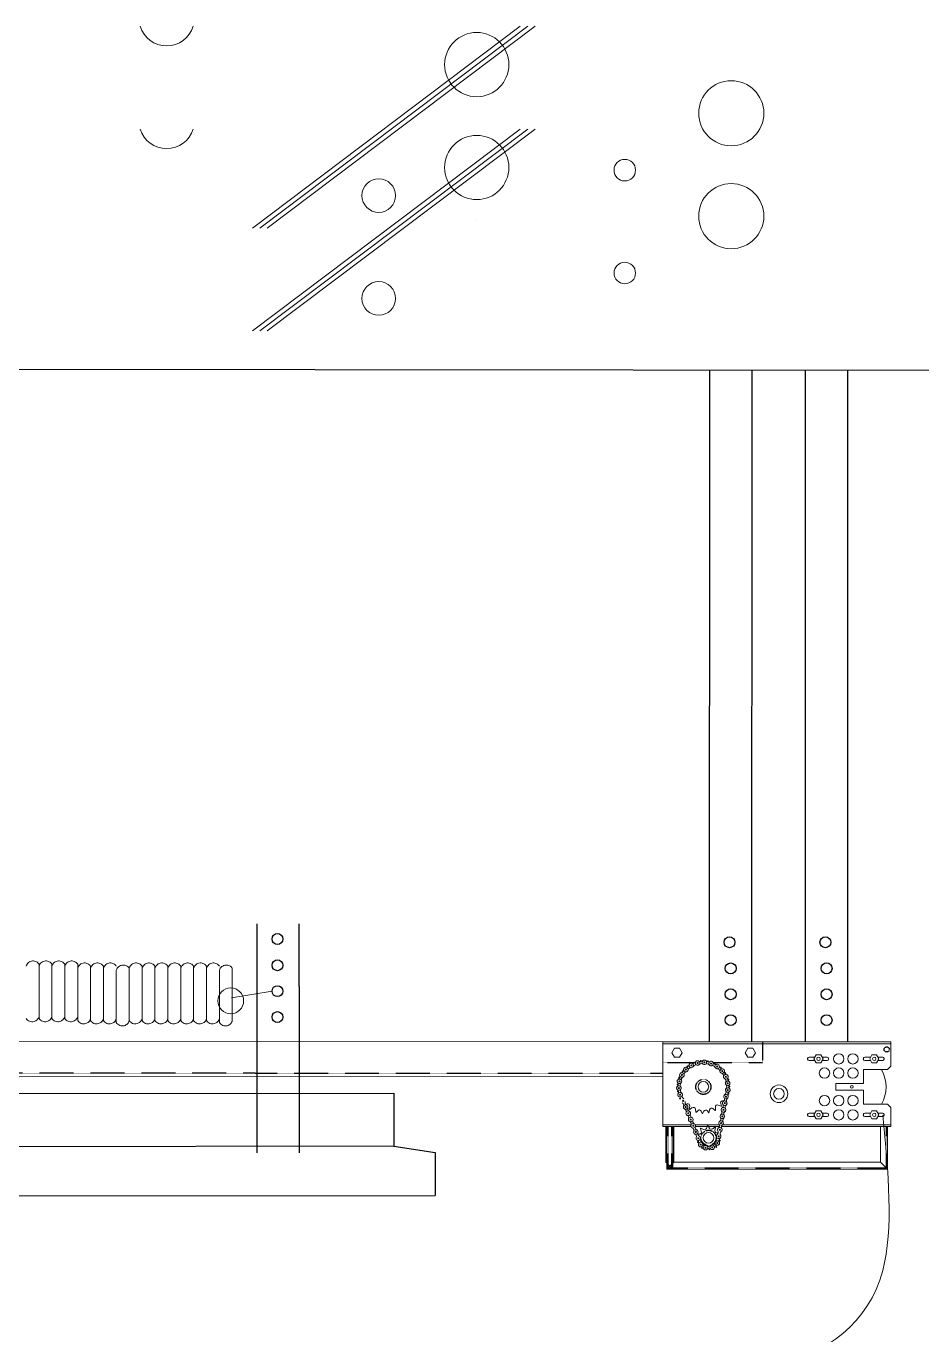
# Model space of a CAD drawing. Header units: millimetres. Extents: x 37414 to 54689, y 15261 to 27488.
# Drawn here: x 50680 to 51681, y 19891 to 21354 of the extents above; entities that cross this region are included whole.
import ezdxf

# ---------------------------------------------------------------- set-up
doc = ezdxf.new("R2010")
doc.units = ezdxf.units.MM
doc.linetypes.add('HIDDEN', pattern=[0.375, 0.25, -0.125])
doc.layers.get('0').update_dxf_attribs({"lineweight": 13})
for name, color, linetype in [('DIMENSION', 1, 'Continuous'), ('H', 2, 'HIDDEN'), ('LINE2', 5, 'Continuous'), ('MEDIUM', 2, 'Continuous')]:
    doc.layers.add(name, color=color, linetype=linetype)
doc.layers.add('치수', color=7, linetype='Continuous', lineweight=13)

msp = doc.modelspace()

# ---------------------------------------------------------------- linework, layer by layer
at = {"color": 0, "lineweight": 25}
msp.add_line((48700.2, 20972.5), (52161.2, 20968.5), dxfattribs=at)
at = {"color": 6}
for p, q in [((50694.4, 20246.7), (50694.4, 20305)), ((50708.8, 20246.7), (50708.8, 20305)), ((50723.2, 20246.7), (50723.2, 20305)), ((50737.6, 20246.7), (50737.6, 20305)), ((50694.4, 20244.4), (50694.4, 20302.7)), ((50708.8, 20244.4), (50708.8, 20302.7)), ((50723.2, 20244.4), (50723.2, 20302.7)), ((50737.6, 20244.4), (50737.6, 20302.7)), ((50737.6, 20244.4), (50737.6, 20302.7)), ((50737.6, 20248.9), (50737.6, 20302.2)), ((50737.6, 20242.1), (50737.6, 20300.4)), ((50752, 20244.4), (50752, 20302.7)), ((50752, 20242.1), (50752, 20300.4)), ((50766.4, 20244.4), (50766.4, 20302.7)), ((50766.4, 20242.1), (50766.4, 20300.4)), ((50766.4, 20246.7), (50766.4, 20299.9)), ((50780.8, 20239.8), (50780.8, 20298.1)), ((50780.8, 20239.8), (50780.8, 20298.1)), ((50795.2, 20242.1), (50795.2, 20300.4)), ((50795.2, 20242.1), (50795.2, 20300.4)), ((50809.6, 20244.4), (50809.6, 20302.7)), ((50809.6, 20242.1), (50809.6, 20300.4)), ((50824, 20244.4), (50824, 20302.7)), ((50824, 20242.1), (50824, 20300.4)), ((50838.4, 20244.4), (50838.4, 20302.7)), ((50838.4, 20242.1), (50838.4, 20300.4)), ((50852.8, 20244.4), (50852.8, 20302.7)), ((50852.8, 20244.4), (50852.8, 20302.7)), ((50852.8, 20242.1), (50852.8, 20300.4)), ((50852.8, 20242.1), (50852.8, 20300.4)), ((50852.8, 20246.7), (50852.8, 20299.9)), ((50867.2, 20244.4), (50867.2, 20302.7)), ((50867.2, 20242.1), (50867.2, 20300.4)), ((50881.6, 20244.4), (50881.6, 20302.7)), ((50881.6, 20242.1), (50881.6, 20300.4)), ((50881.6, 20246.7), (50881.6, 20299.9)), ((50896, 20239.8), (50896, 20298.1)), ((50896, 20239.8), (50896, 20298.1)), ((50910.4, 20242.1), (50910.4, 20300.4)), ((50910.4, 20242.1), (50910.4, 20300.4)), ((50909.5, 20267.6), (50954.8, 20274.8))]:
    msp.add_line(p, q, dxfattribs=at)
for p, q in [((51391.5, 20218.2), (49547.4, 20219.5)), ((51391.5, 20123.5), (51391.5, 20218.2)), ((51391.5, 20218.2), (51646.6, 20218.2)), ((51646.6, 20218.2), (51646.6, 20191.1)), ((51615.7, 20187.2), (51642.7, 20187.2)), ((51615.7, 20187.2), (51615.7, 20171.8)), ((51642.7, 20187.2), (51646.6, 20191.1)), ((51391.5, 20179.5), (49547.4, 20180.9)), ((51584.8, 20171.8), (51584.8, 20164.1)), ((51584.8, 20171.8), (51615.7, 20171.8)), ((51584.8, 20164.1), (51615.7, 20164.1)), ((51615.7, 20164.1), (51615.7, 20148.6)), ((51615.7, 20148.6), (51642.7, 20148.6)), ((51646.6, 20144.7), (51642.7, 20148.6)), ((51646.6, 20144.7), (51646.6, 20123.5)), ((51396.2, 20076.1), (51396.2, 20123.5)), ((51402.7, 20123.5), (51402.7, 20076.1)), ((51642.7, 20123.5), (51642.7, 20076.1)), ((51396.2, 20076.1), (51642.7, 20076.1))]:
    msp.add_line(p, q)
at = {"color": 3}
for p, q in [((51391.5, 20216.2), (51646.6, 20216.2)), ((51553.4, 20198.9), (51553.4, 20199.6)), ((51561.6, 20201.2), (51555, 20201.2)), ((51561.7, 20197.3), (51555, 20197.3)), ((51575.1, 20197.3), (51569.6, 20197.3)), ((51575.1, 20201.2), (51569.7, 20201.2)), ((51576.6, 20198.9), (51576.6, 20199.6)), ((51615.7, 20198.9), (51615.7, 20199.6)), ((51623.8, 20201.2), (51617.2, 20201.2)), ((51623.9, 20197.3), (51617.2, 20197.3)), ((51637.3, 20201.2), (51631.9, 20201.2)), ((51637.3, 20197.3), (51631.9, 20197.3)), ((51638.9, 20198.9), (51638.9, 20199.6)), ((51553.4, 20137), (51553.4, 20136.2)), ((51561.6, 20138.5), (51555, 20138.5)), ((51561.7, 20134.7), (51555, 20134.7)), ((51575.1, 20134.7), (51569.6, 20134.7)), ((51575.1, 20138.5), (51569.7, 20138.5)), ((51576.6, 20137), (51576.6, 20136.2)), ((51615.7, 20137), (51615.7, 20136.2)), ((51623.8, 20138.5), (51617.2, 20138.5)), ((51623.9, 20134.7), (51617.2, 20134.7)), ((51637.3, 20138.5), (51631.9, 20138.5)), ((51637.3, 20134.7), (51631.9, 20134.7)), ((51638.9, 20137), (51638.9, 20136.2)), ((51423.1, 20125.4), (51391.5, 20125.4)), ((51423.1, 20123.5), (51391.5, 20123.5)), ((51395, 20123.5), (51395, 20083.9)), ((51403.9, 20083.9), (51403.9, 20123.5)), ((51454.8, 20125.4), (51427.8, 20125.4)), ((51441.1, 20123.5), (51427.8, 20123.5)), ((51454.8, 20123.5), (51442.7, 20123.5)), ((51646.6, 20123.5), (51457.1, 20123.5)), ((51646.6, 20125.4), (51458.2, 20125.4)), ((51635, 20123.5), (51635, 20083.9)), ((51402.7, 20076.1), (51395, 20083.9)), ((51396.2, 20076.1), (51403.9, 20083.9)), ((51403.9, 20083.9), (51635, 20083.9)), ((51642.7, 20076.1), (51635, 20083.9))]:
    msp.add_line(p, q, dxfattribs=at)
at = {"color": 1}
for p, q in [((51419.2, 20191.5), (51418.9, 20191.2)), ((51418.9, 20191.2), (51419.1, 20190.1)), ((51419.2, 20191.5), (51420.3, 20191)), ((51426.4, 20195.5), (51425.9, 20195.3)), ((51425.9, 20195.3), (51425.9, 20194.1)), ((51426.4, 20195.5), (51427.2, 20194.6)), ((51433.8, 20197.3), (51433.4, 20196.1)), ((51434.3, 20197.3), (51433.8, 20197.3)), ((51434.3, 20197.3), (51434.9, 20196.3)), ((51441.9, 20197), (51441.3, 20196)), ((51442.4, 20196.9), (51441.9, 20197)), ((51442.4, 20196.9), (51442.7, 20195.8)), ((51449.7, 20194.5), (51448.8, 20193.8)), ((51450.1, 20194.3), (51449.7, 20194.5)), ((51450.1, 20194.3), (51450.1, 20193.1)), ((51456.5, 20190), (51455.4, 20189.6)), ((51456.8, 20189.7), (51456.5, 20190)), ((51456.8, 20189.7), (51456.5, 20188.6)), ((51409.5, 20178.7), (51409.3, 20178.2)), ((51409.3, 20178.2), (51410.1, 20177.4)), ((51409.5, 20178.7), (51410.6, 20178.8)), ((51413.5, 20185.8), (51413.2, 20185.4)), ((51413.2, 20185.4), (51413.7, 20184.4)), ((51413.5, 20185.8), (51414.6, 20185.5)), ((51461.8, 20183.9), (51460.6, 20183.7)), ((51462, 20183.4), (51461.4, 20182.5)), ((51462, 20183.4), (51461.8, 20183.9)), ((51465.2, 20176.5), (51464, 20176.6)), ((51465.3, 20176), (51464.4, 20175.2)), ((51465.3, 20176), (51465.2, 20176.5)), ((51407.6, 20170.8), (51407.5, 20170.3)), ((51407.5, 20170.3), (51408.6, 20169.7)), ((51407.6, 20170.8), (51408.7, 20171.2)), ((51407.9, 20162.7), (51408.9, 20163.3)), ((51407.9, 20162.7), (51408, 20162.2)), ((51408, 20162.2), (51409.1, 20161.9)), ((51465.3, 20159.9), (51464.2, 20159.7)), ((51465.5, 20160.4), (51464.5, 20161.1)), ((51465.3, 20159.9), (51465.5, 20160.4)), ((51466.4, 20168.4), (51465.4, 20168.9)), ((51466.4, 20167.9), (51465.4, 20167.4)), ((51466.4, 20167.9), (51466.4, 20168.4)), ((51410.4, 20154.9), (51411.2, 20155.8)), ((51410.4, 20154.9), (51410.7, 20154.5)), ((51410.7, 20154.5), (51411.8, 20154.5)), ((51417.2, 20148.5), (51418.7, 20148.9)), ((51421.2, 20143), (51421.7, 20146.4)), ((51421.2, 20143), (51421.6, 20142.7)), ((51421.6, 20142.7), (51424.5, 20144.7)), ((51428.6, 20139.6), (51428.1, 20143.1)), ((51450.2, 20141.5), (51447.6, 20143.6)), ((51450.6, 20141.8), (51450.4, 20145.3)), ((51456.9, 20146.2), (51453.6, 20147.5)), ((51457.2, 20146.5), (51456.3, 20149.2)), ((51456.9, 20146.2), (51457.2, 20146.5)), ((51458.2, 20152.3), (51460, 20152.5)), ((51428.6, 20139.6), (51429.1, 20139.5)), ((51429.1, 20139.5), (51430.6, 20141.3)), ((51435.6, 20138), (51434.5, 20140.7)), ((51435.6, 20138), (51436.1, 20138)), ((51436.1, 20138), (51437.4, 20140.6)), ((51442.7, 20139.1), (51441.4, 20141)), ((51442.5, 20138.9), (51442.9, 20139)), ((51443.2, 20139.2), (51443.9, 20142.3)), ((51450.2, 20141.5), (51450.6, 20141.8)), ((51430.8, 20114.9), (51432.8, 20115.2)), ((51433.6, 20121.5), (51434.6, 20118.1)), ((51434, 20121.8), (51437.2, 20120.2)), ((51441.6, 20124.8), (51440.3, 20121.5)), ((51442, 20124.8), (51443.7, 20121.7)), ((51449.9, 20122.8), (51447, 20120.9)), ((51450.3, 20122.5), (51449.8, 20119.1)), ((51453.5, 20116.4), (51452.5, 20116.5)), ((51430.2, 20106.2), (51431.2, 20107.3)), ((51430.4, 20105.8), (51431.7, 20105.7)), ((51435.1, 20099.4), (51435.3, 20100.5)), ((51435.5, 20099.1), (51436.4, 20099.7)), ((51443.3, 20097.5), (51442.6, 20098.9)), ((51451.4, 20100.1), (51449.7, 20101)), ((51451.7, 20100.4), (51451.2, 20102.4)), ((51455.8, 20108), (51454.5, 20109)), ((51455.7, 20107.5), (51454.5, 20107.3)), ((51443.8, 20097.6), (51444.2, 20098.8))]:
    msp.add_line(p, q, dxfattribs=at)
at = {"color": 6}
for points in [[(50680, 20302.7, -0.159884), (50682.7, 20306.9, -0.159884), (50687.2, 20308.7, -0.135156), (50691.4, 20307.8, -0.135156), (50694.4, 20305)], [(50694.4, 20302.7, -0.159884), (50697.1, 20306.9, -0.159884), (50701.6, 20308.7, -0.135156), (50705.8, 20307.8, -0.135156), (50708.8, 20305)], [(50708.8, 20302.7, -0.159884), (50711.5, 20306.9, -0.159884), (50716, 20308.7, -0.135156), (50720.2, 20307.8, -0.135156), (50723.2, 20305)], [(50723.2, 20302.7, -0.159884), (50725.9, 20306.9, -0.159884), (50730.4, 20308.7, -0.135156), (50734.6, 20307.8, -0.135156), (50737.6, 20305)], [(50737.6, 20300.4, -0.159884), (50740.3, 20304.6, -0.159884), (50744.8, 20306.4, -0.135156), (50749, 20305.5, -0.135156), (50752, 20302.7)], [(50752, 20300.4, -0.159884), (50754.7, 20304.6, -0.159884), (50759.2, 20306.4, -0.135156), (50763.4, 20305.5, -0.135156), (50766.4, 20302.7)], [(50766.4, 20300.4, -0.159884), (50769.1, 20304.6, -0.159884), (50773.6, 20306.4, -0.135156), (50777.8, 20305.5, -0.135156), (50780.8, 20302.7)], [(50780.8, 20298.1, -0.159884), (50783.5, 20302.3, -0.159884), (50788, 20304.1, -0.135156), (50792.2, 20303.2, -0.135156), (50795.2, 20300.4)], [(50795.2, 20300.4, -0.159884), (50797.9, 20304.6, -0.159884), (50802.4, 20306.4, -0.135156), (50806.6, 20305.5, -0.135156), (50809.6, 20302.7)], [(50809.6, 20300.4, -0.159884), (50812.3, 20304.6, -0.159884), (50816.8, 20306.4, -0.135156), (50821, 20305.5, -0.135156), (50824, 20302.7)], [(50824, 20300.4, -0.159884), (50826.7, 20304.6, -0.159884), (50831.2, 20306.4, -0.135156), (50835.4, 20305.5, -0.135156), (50838.4, 20302.7)], [(50838.4, 20300.4, -0.159884), (50841.1, 20304.6, -0.159884), (50845.6, 20306.4, -0.135156), (50849.8, 20305.5, -0.135156), (50852.8, 20302.7)], [(50852.8, 20300.4, -0.159884), (50855.5, 20304.6, -0.159884), (50860, 20306.4, -0.135156), (50864.2, 20305.5, -0.135156), (50867.2, 20302.7)], [(50867.2, 20300.4, -0.159884), (50869.9, 20304.6, -0.159884), (50874.4, 20306.4, -0.135156), (50878.6, 20305.5, -0.135156), (50881.6, 20302.7)], [(50881.6, 20300.4, -0.159884), (50884.3, 20304.6, -0.159884), (50888.8, 20306.4, -0.135156), (50893, 20305.5, -0.135156), (50896, 20302.7)], [(50896, 20298.1, -0.159884), (50898.7, 20302.3, -0.159884), (50903.2, 20304.1, -0.135156), (50907.4, 20303.2, -0.135156), (50910.4, 20300.4)], [(50680, 20244.4, 0.159884), (50683.8, 20241.2, 0.159884), (50688.8, 20240.9, 0.135156), (50692.4, 20243, 0.135156), (50694.4, 20246.7)], [(50694.4, 20244.4, 0.159884), (50698.2, 20241.2, 0.159884), (50703.2, 20240.9, 0.135156), (50706.8, 20243, 0.135156), (50708.8, 20246.7)], [(50708.8, 20244.4, 0.159884), (50712.6, 20241.2, 0.159884), (50717.6, 20240.9, 0.135156), (50721.2, 20243, 0.135156), (50723.2, 20246.7)], [(50723.2, 20244.4, 0.159884), (50727, 20241.2, 0.159884), (50732, 20240.9, 0.135156), (50735.6, 20243, 0.135156), (50737.6, 20246.7)], [(50737.6, 20242.1, 0.159884), (50741.4, 20238.9, 0.159884), (50746.4, 20238.6, 0.135156), (50750, 20240.7, 0.135156), (50752, 20244.4)], [(50752, 20242.1, 0.159884), (50755.8, 20238.9, 0.159884), (50760.8, 20238.6, 0.135156), (50764.4, 20240.7, 0.135156), (50766.4, 20244.4)], [(50766.4, 20242.1, 0.159884), (50770.2, 20238.9, 0.159884), (50775.2, 20238.6, 0.135156), (50778.8, 20240.7, 0.135156), (50780.8, 20244.4)], [(50780.8, 20239.8, 0.159884), (50784.6, 20236.6, 0.159884), (50789.6, 20236.3, 0.135156), (50793.2, 20238.4, 0.135156), (50795.2, 20242.1)], [(50795.2, 20242.1, 0.159884), (50799, 20238.9, 0.159884), (50804, 20238.6, 0.135156), (50807.6, 20240.7, 0.135156), (50809.6, 20244.4)], [(50809.6, 20242.1, 0.159884), (50813.4, 20238.9, 0.159884), (50818.4, 20238.6, 0.135156), (50822, 20240.7, 0.135156), (50824, 20244.4)], [(50824, 20242.1, 0.159884), (50827.8, 20238.9, 0.159884), (50832.8, 20238.6, 0.135156), (50836.4, 20240.7, 0.135156), (50838.4, 20244.4)], [(50838.4, 20242.1, 0.159884), (50842.2, 20238.9, 0.159884), (50847.2, 20238.6, 0.135156), (50850.8, 20240.7, 0.135156), (50852.8, 20244.4)], [(50852.8, 20242.1, 0.159884), (50856.6, 20238.9, 0.159884), (50861.6, 20238.6, 0.135156), (50865.2, 20240.7, 0.135156), (50867.2, 20244.4)], [(50867.2, 20242.1, 0.159884), (50871, 20238.9, 0.159884), (50876, 20238.6, 0.135156), (50879.6, 20240.7, 0.135156), (50881.6, 20244.4)], [(50881.6, 20242.1, 0.159884), (50885.4, 20238.9, 0.159884), (50890.4, 20238.6, 0.135156), (50894, 20240.7, 0.135156), (50896, 20244.4)], [(50896, 20239.8, 0.159884), (50899.8, 20236.6, 0.159884), (50904.8, 20236.3, 0.135156), (50908.4, 20238.4, 0.135156), (50910.4, 20242.1)]]:
    msp.add_lwpolyline(points, format="xyb", dxfattribs=at)
at = {"color": 3}
for points in [[(51401.8, 20206.1), (51404.7, 20211.1), (51410.4, 20211.1), (51413.3, 20206.1), (51410.4, 20201.1), (51404.7, 20201.1)], [(51483.6, 20206.1), (51486.5, 20211.1), (51492.3, 20211.1), (51495.2, 20206.1), (51492.3, 20201.1), (51486.5, 20201.1)], [(51568.2, 20194.9), (51570.8, 20199.3), (51568.2, 20203.8), (51563.1, 20203.8), (51560.5, 20199.3), (51563.1, 20194.9)], [(51630.5, 20194.9), (51633, 20199.3), (51630.5, 20203.8), (51625.3, 20203.8), (51622.8, 20199.3), (51625.3, 20194.9)], [(51568.2, 20132.2), (51570.8, 20136.7), (51568.2, 20141.1), (51563.1, 20141.1), (51560.5, 20136.7), (51563.1, 20132.2)], [(51630.5, 20132.2), (51633, 20136.7), (51630.5, 20141.1), (51625.3, 20141.1), (51622.8, 20136.7), (51625.3, 20132.2)]]:
    msp.add_lwpolyline(points, close=True, dxfattribs=at)
at = {"color": 6}
msp.add_circle((50908.7, 20264.1), 14.4, dxfattribs=at)
at = {"color": 1}
for centre, radius in [((51565.6, 20199.3), 1.93), ((51627.9, 20199.3), 1.93), ((51417.4, 20187.3), 0.596), ((51423.5, 20191.9), 0.596), ((51430.5, 20194.6), 0.596), ((51430.5, 20194.6), 0.596), ((51438, 20195.4), 0.596), ((51438.1, 20195.4), 0.596), ((51445.5, 20194), 0.596), ((51445.5, 20194), 0.596), ((51452.3, 20190.7), 0.596), ((51452.3, 20190.7), 0.596), ((51410.2, 20174.1), 0.596), ((51412.9, 20181.2), 0.596), ((51458, 20185.6), 0.596), ((51462, 20179.2), 0.596), ((51464.1, 20171.9), 0.596), ((51409.5, 20166.6), 0.596), ((51410.9, 20159.1), 0.596), ((51462.2, 20157), 0.596), ((51464.2, 20164.4), 0.596), ((51414.3, 20152.4), 0.596), ((51414.3, 20152.3), 0.596), ((51417.1, 20145.4), 0.596), ((51417.1, 20145.4), 0.596), ((51459.4, 20142.3), 0.596), ((51459.4, 20142.3), 0.596), ((51460.8, 20149.7), 0.596), ((51460.8, 20149.7), 0.596), ((51420, 20138.4), 0.596), ((51420, 20138.4), 0.596), ((51422.8, 20131.4), 0.596), ((51422.8, 20131.4), 0.596), ((51458.1, 20134.9), 0.596), ((51458.1, 20134.9), 0.596), ((51565.6, 20136.7), 1.93), ((51627.9, 20136.7), 1.93), ((51425.6, 20124.5), 0.596), ((51425.6, 20124.5), 0.596), ((51428.5, 20117.5), 0.596), ((51428.5, 20117.5), 0.596), ((51455.3, 20120), 0.596), ((51455.3, 20120), 0.596), ((51456.7, 20127.5), 0.596), ((51456.7, 20127.5), 0.596), ((51431.3, 20110.5), 0.596), ((51431.3, 20110.5), 0.596), ((51433.9, 20103.4), 2.53), ((51433.9, 20103.4), 0.596), ((51439.3, 20099.9), 2.53), ((51439.3, 20099.9), 0.596), ((51446.8, 20100.3), 2.53), ((51446.8, 20100.3), 0.596), ((51452.5, 20105.2), 2.53), ((51452.5, 20105.2), 0.596), ((51454, 20112.6), 0.596), ((51454, 20112.6), 0.596)]:
    msp.add_circle(centre, radius, dxfattribs=at)
at = {"color": 3}
for centre, radius in [((51588.2, 20199.2), 5.8), ((51604.1, 20199.2), 5.8), ((51572.3, 20183.4), 5.8), ((51588.2, 20183.4), 5.8), ((51604.1, 20183.4), 5.8), ((51572.3, 20152.5), 5.8), ((51588.2, 20152.5), 5.8), ((51604.1, 20152.5), 5.8), ((51602.7, 20167.9), 1.52), ((51588.2, 20136.6), 5.8), ((51604.1, 20136.6), 5.8)]:
    msp.add_circle(centre, radius, dxfattribs=at)
for centre, radius in [((51436.9, 20167.9), 5.94), ((51521.4, 20160.2), 9.81), ((51521.4, 20160.2), 5.94)]:
    msp.add_circle(centre, radius)
at = {"color": 7}
msp.add_circle((51442.7, 20111), 5.94, dxfattribs=at)
at = {"color": 1}
for centre, radius, start, end in [((51411.7, 20186.8), 3.14, 283.1553, 3.2034), ((51417.4, 20187.3), 2.55, 279.8522, 186.5064), ((51417.4, 20187.3), 2.55, 83.9997, 350.6539), ((51417.8, 20193), 3.14, 267.3027, 347.3508), ((51423, 20186.2), 3.14, 87.3027, 167.3508), ((51423.4, 20191.9), 2.55, 83.9997, 350.6539), ((51423.4, 20191.9), 2.55, 263.9997, 170.6539), ((51425.4, 20197.2), 3.14, 251.4501, 331.4982), ((51428.5, 20189.3), 3.14, 71.4501, 151.4982), ((51430.5, 20194.6), 2.55, 52.2945, 318.9487), ((51430.5, 20194.6), 2.55, 248.1471, 154.8013), ((51433.9, 20199.3), 3.14, 235.5976, 315.6457), ((51434.7, 20190.8), 3.14, 55.5976, 135.6457), ((51438.1, 20195.4), 2.55, 36.4419, 303.0961), ((51438, 20195.4), 2.55, 232.2945, 138.9487), ((51441, 20190.5), 3.14, 39.745, 119.7931), ((51442.5, 20198.9), 3.14, 219.745, 299.7931), ((51445.5, 20194), 2.55, 20.5894, 287.2435), ((51445.5, 20194), 2.55, 216.4419, 123.0961), ((51447, 20188.6), 3.14, 23.8924, 103.9405), ((51450.8, 20196.2), 3.14, 203.8924, 283.9405), ((51452.3, 20190.7), 2.55, 20.5894, 287.2435), ((51452.3, 20190.7), 2.55, 200.5894, 107.2435), ((51452.3, 20185), 3.14, 8.0398, 88.0879), ((51458, 20191.3), 3.14, 188.0398, 268.0879), ((51458, 20185.6), 2.55, 348.8842, 255.5384), ((51457.9, 20185.7), 2.55, 184.7368, 91.391), ((51410.2, 20174.1), 2.55, 311.5574, 218.2116), ((51410.2, 20174.1), 2.55, 115.7048, 22.359), ((51405.6, 20170.7), 3.14, 314.8604, 34.9086), ((51407.5, 20179.2), 3.14, 299.0079, 19.056), ((51412.9, 20181.2), 2.55, 295.7048, 202.359), ((51412.9, 20181.2), 2.55, 99.8522, 6.5064), ((51414.1, 20170), 3.14, 134.8604, 214.9086), ((51415.5, 20176.1), 3.14, 119.0079, 199.056), ((51418.5, 20181.7), 3.14, 103.1553, 183.2034), ((51456.4, 20180.2), 3.14, 352.1872, 72.2353), ((51462, 20179.2), 2.55, 168.8842, 75.5384), ((51462, 20179.2), 2.55, 333.0316, 239.6858), ((51463.6, 20184.7), 3.14, 172.1872, 252.2353), ((51459, 20174.4), 3.14, 336.3347, 56.3828), ((51464.1, 20171.9), 2.55, 317.179, 223.8332), ((51464.1, 20172), 2.55, 153.0316, 59.6858), ((51467.1, 20176.8), 3.14, 156.3347, 236.3828), ((51409.5, 20166.5), 2.55, 327.41, 234.0642), ((51409.5, 20166.6), 2.55, 131.5574, 38.2116), ((51406, 20162.1), 3.14, 330.713, 50.7611), ((51410.9, 20159.1), 2.55, 147.41, 54.0642), ((51410.9, 20159.1), 2.55, 343.2626, 249.9168), ((51414.4, 20163.6), 3.14, 150.713, 230.7611), ((51416.4, 20157.6), 3.14, 166.5656, 246.6137), ((51462.2, 20157), 2.55, 285.4739, 192.1281), ((51462.2, 20157.1), 2.55, 121.3265, 27.9807), ((51459.1, 20161.8), 3.14, 304.6295, 24.6776), ((51464.2, 20164.3), 2.55, 301.3265, 207.9807), ((51464.2, 20164.4), 2.55, 137.179, 43.8332), ((51459.9, 20168.1), 3.14, 320.4821, 40.5302), ((51467.3, 20159.6), 3.14, 124.6295, 204.6776), ((51468.4, 20168.2), 3.14, 140.4821, 220.5302), ((51411.8, 20147.3), 3.14, 342.1205, 62.1686), ((51417.1, 20145.4), 2.55, 338.8174, 245.4716), ((51417.1, 20145.4), 2.55, 158.8174, 65.4716), ((51414.6, 20140.3), 3.14, 342.1205, 62.1686), ((51419.6, 20150.5), 3.14, 162.1205, 242.1686), ((51419.4, 20146.7), 2.32, 352.5091, 108.3668), ((51422.5, 20143.5), 3.14, 162.1205, 242.1686), ((51425.8, 20142.7), 2.32, 8.3616, 124.3242), ((51446.2, 20141.8), 2.32, 51.3101, 167.2726), ((51452.7, 20145.4), 2.32, 67.1626, 183.1252), ((51458.5, 20150), 2.32, 96.5779, 198.9778), ((51459.4, 20142.3), 2.55, 306.1892, 212.8434), ((51459.4, 20142.3), 2.55, 126.1892, 32.8434), ((51455.9, 20146.8), 3.14, 309.4922, 29.5403), ((51460.8, 20149.7), 2.55, 306.1892, 212.8434), ((51460.8, 20149.7), 2.55, 126.1892, 32.8434), ((51457.3, 20154.2), 3.14, 309.4922, 29.5403), ((51464.3, 20145.2), 3.14, 129.4922, 209.5403), ((51465.7, 20152.6), 3.14, 129.4922, 209.5403), ((51420, 20138.4), 2.55, 338.8174, 245.4716), ((51420, 20138.4), 2.55, 158.8174, 65.4716), ((51417.4, 20133.3), 3.14, 342.1205, 62.1686), ((51422.8, 20131.4), 2.55, 338.8174, 245.4716), ((51422.8, 20131.4), 2.55, 158.8174, 65.4716), ((51420.3, 20126.3), 3.14, 342.1205, 62.1686), ((51425.3, 20136.5), 3.14, 162.1205, 242.1686), ((51428.2, 20129.5), 3.14, 162.1205, 242.1686), ((51432.4, 20139.8), 2.32, 22.0468, 140.1768), ((51439.5, 20139.6), 2.32, 35.4575, 153.8619), ((51456.7, 20127.5), 2.55, 306.1892, 212.8434), ((51456.7, 20127.5), 2.55, 126.1892, 32.8434), ((51453.2, 20131.9), 3.14, 309.4922, 29.5403), ((51458.1, 20134.9), 2.55, 306.1892, 212.8434), ((51458.1, 20134.9), 2.55, 126.1892, 32.8434), ((51454.6, 20139.3), 3.14, 309.4922, 29.5403), ((51461.6, 20130.4), 3.14, 129.4922, 209.5403), ((51462.9, 20137.8), 3.14, 129.4922, 209.5403), ((51425.5, 20124.4), 2.55, 338.8174, 245.4716), ((51425.5, 20124.4), 2.55, 158.8174, 65.4716), ((51423.1, 20119.4), 3.14, 342.1205, 62.1686), ((51428.5, 20117.5), 2.55, 338.8174, 245.4716), ((51428.5, 20117.5), 2.55, 158.8174, 65.4716), ((51426, 20112.4), 3.14, 342.1205, 62.1686), ((51431, 20122.6), 3.14, 162.1205, 242.1686), ((51434, 20115.6), 3.28, 162.9895, 251.1011), ((51432.4, 20117.5), 2.29, 279.8098, 15.6249), ((51442.7, 20111), 13.9, 128.6941, 130.7405), ((51438.2, 20122.3), 2.29, 243.8098, 339.6249), ((51442.7, 20111), 13.9, 92.6941, 94.7405), ((51445.7, 20122.8), 2.29, 207.8098, 303.6249), ((51452.1, 20118.7), 2.29, 171.8098, 280.0826), ((51442.7, 20111), 13.9, 56.6941, 58.7405), ((51454, 20112.6), 2.55, 126.1892, 32.8434), ((51454, 20112.6), 2.55, 142.0047, 48.6589), ((51450.5, 20117.1), 3.14, 309.4922, 29.5403), ((51455.3, 20120), 2.55, 306.1892, 212.8434), ((51451.8, 20124.5), 3.14, 309.4922, 29.5403), ((51458.8, 20115.6), 3.14, 129.4922, 209.5403), ((51460.2, 20123), 3.14, 129.4922, 209.5403), ((51431.3, 20110.5), 2.55, 158.8174, 48.8132), ((51428.6, 20105.5), 3.14, 339.81, 59.8581), ((51443.2, 20111.1), 13.9, 200.6941, 202.7405), ((51433.9, 20103.4), 2.55, 34.1427, 260.4292), ((51433.5, 20096.9), 4.02, 22.5814, 91.209), ((51436.6, 20108.4), 3.14, 159.81, 239.8581), ((51442.7, 20111), 13.9, 236.6941, 238.7405), ((51439.7, 20106.4), 4.02, 203.3629, 271.9905), ((51439.3, 20099.9), 2.55, 215.9822, 78.5897), ((51442.9, 20104.4), 3.14, 232.9119, 312.96), ((51443.3, 20095.8), 3.14, 52.9119, 132.96), ((51446.8, 20100.3), 2.55, 87.7008, 354.355), ((51446.9, 20106), 3.14, 271.0039, 351.052), ((51452.5, 20099.6), 3.14, 91.0039, 171.052), ((51452.5, 20105.2), 2.55, 267.7008, 174.355), ((51448.6, 20109.9), 3.14, 308.9051, 28.9532), ((51442.7, 20111), 13.9, 308.6941, 310.7405), ((51457.5, 20108.2), 3.14, 128.9051, 208.9532), ((51442.3, 20111.1), 13.9, 344.6941, 346.7405), ((51442.6, 20111.4), 13.9, 272.6941, 274.7405)]:
    msp.add_arc(centre, radius, start, end, dxfattribs=at)
at = {"color": 3}
for centre, start, end in [((51555, 20199.6), 90, 180), ((51555, 20198.9), 180, 270), ((51575.1, 20199.6), 0, 90), ((51575.1, 20198.9), 270, 0), ((51617.2, 20199.6), 90, 180), ((51617.2, 20198.9), 180, 270), ((51637.3, 20199.6), 0, 90), ((51637.3, 20198.9), 270, 0), ((51555, 20137), 90, 180), ((51555, 20136.2), 180, 270), ((51575.1, 20137), 0, 90), ((51575.1, 20136.2), 270, 0), ((51617.2, 20137), 90, 180), ((51617.2, 20136.2), 180, 270), ((51637.3, 20137), 0, 90), ((51637.3, 20136.2), 270, 0)]:
    msp.add_arc(centre, 1.55, start, end, dxfattribs=at)
msp.add_arc((51602.7, 20167.9), 38.4, 329.776, 30.224)
at = {"layer": 'DIMENSION'}
for centre in [(50960.9, 20333.2), (51466.1, 20329.5), (51573.3, 20329.6), (50960.9, 20303.8), (51467.4, 20300.3), (51574.6, 20300.4), (50960.9, 20274.9), (51467.4, 20271.4), (51574.6, 20271.4), (50960.9, 20245.9), (51467.4, 20242.5), (51574.6, 20242.5)]:
    msp.add_circle(centre, 6.09, dxfattribs=at)
at = {"layer": 'H', "color": 1}
for p, q in [((51502.9, 20218.2), (51502.9, 20195)), ((51391.5, 20195), (51425.9, 20195)), ((51447.9, 20195), (51502.9, 20195)), ((51391.5, 20182.7), (49547.4, 20184.1)), ((51397.6, 20077.5), (51397.6, 20123.5)), ((51401.3, 20123.5), (51401.3, 20077.5)), ((51641.3, 20123.5), (51641.3, 20077.5)), ((51397.6, 20077.5), (51641.3, 20077.5))]:
    msp.add_line(p, q, dxfattribs=at)
at = {"layer": 'H', "color": 3}
msp.add_circle((51641.8, 20209.8), 2.9, dxfattribs=at)
at = {"layer": 'H', "color": 1}
for centre in [(51436.9, 20167.9), (51442.7, 20111)]:
    msp.add_circle(centre, 8.42, dxfattribs=at)
at = {"layer": 'LINE2'}
for p, q in [((51443.7, 20969.3), (51443.4, 20218.1)), ((51490.9, 20969.3), (51490.6, 20218.1)), ((51550.8, 20969.2), (51550.6, 20218.2)), ((51598.1, 20969.1), (51597.8, 20218.2)), ((50938, 20350.1), (50938, 20280)), ((50985.2, 20280), (50985.3, 20350)), ((50938, 20280), (50938, 20094.2)), ((50985.2, 20280), (50985.2, 20094.1))]:
    msp.add_line(p, q, dxfattribs=at)
at = {"layer": 'MEDIUM', "lineweight": 25}
for p, q in [((48191.9, 20157.5), (51090.8, 20160.9)), ((51090.8, 20160.9), (51090.8, 20101.5)), ((51090.8, 20101.5), (48147.6, 20098.1)), ((51090.8, 20101.5), (51137, 20094.5)), ((51137, 20094.5), (51137, 20046.6)), ((48155.1, 20042.9), (51137, 20046.6))]:
    msp.add_line(p, q, dxfattribs=at)
at = {"layer": '치수', "lineweight": 9}
for p, q in [((50932.9, 21127.9), (51232.3, 21353.5)), ((50941.2, 21127.9), (51240.6, 21353.5)), ((50949.5, 21127.9), (51248.9, 21353.5)), ((50932.9, 21012.9), (51232.3, 21238.5)), ((50941.2, 21012.9), (51240.6, 21238.5)), ((50949.5, 21012.9), (51248.9, 21238.5))]:
    msp.add_line(p, q, dxfattribs=at)
for centre, radius in [((51183.6, 21310.6), 35.9), ((51468.1, 21256.2), 36.4), ((51183.6, 21195.6), 35.9), ((51349.1, 21192.6), 12), ((51074.1, 21164.2), 18.8), ((51183.6, 21195.6), 5.144878968614994e-12), ((51468.1, 21141.2), 36.4), ((51183.6, 21137.6), 5.144878968614994e-12), ((51349.1, 21077.6), 12), ((51074.1, 21049.2), 18.8)]:
    msp.add_circle(centre, radius, dxfattribs=at)
for centre in [(50837.1, 21362.6), (50837.1, 21247.6)]:
    msp.add_arc(centre, 31, 197.0358, 342.9642, dxfattribs=at)
at = {"layer": '치수', "color": 1, "lineweight": 9}
msp.add_spline([(51637.3, 20136.2), (51637.3, 19962.5), (50770, 19853.5), (50806, 18542.5)], degree=3, dxfattribs=at)

doc.saveas('drawing.dxf')
